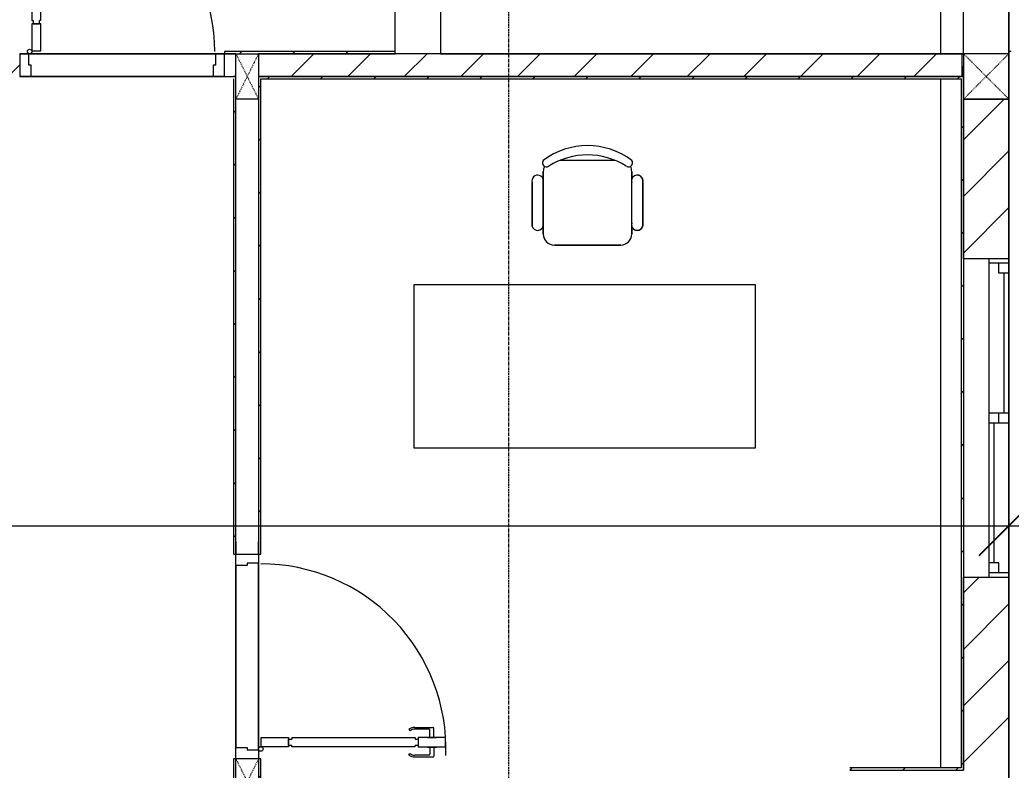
# Model space of a CAD drawing. Header units: millimetres. Extents: x 5357 to 201988, y -16345 to 109895.
# Drawn here: x 50603 to 54962, y 73387 to 76686 of the extents above; entities that cross this region are included whole.
import ezdxf

# ---------------------------------------------------------------- set-up
doc = ezdxf.new("R2010")
doc.units = ezdxf.units.MM
doc.linetypes.add('Dash', pattern=[6, 3, -3])
doc.linetypes.add('Grid Line', pattern=[22.225, 12.7, -3.175, 3.175, -3.175])
for name, color, linetype, lineweight in [('0-1', 7, 'Continuous', 5), ('A-ANNO-DIMS', 211, 'Continuous', 9), ('A-ANNO-DIMS-220', 211, 'Continuous', 9), ('A-CLNG', 13, 'Continuous', 9), ('A-DETL-GENF-1', 53, 'Continuous', 9), ('A-DETL-THIN', 151, 'Continuous', 9), ('A-DOOR-1', 53, 'Continuous', 9), ('A-FLOR-1', 10, 'Continuous', 9), ('A-FLOR-2', 53, 'Continuous', 9), ('A-GLAZ', 151, 'Continuous', 9), ('A-WALL', 113, 'Continuous', 9), ('A-WALL-1', 9, 'Continuous', 18), ('A-WALL-2', 53, 'Continuous', 9), ('A-WALL-4', 113, 'Continuous', 18), ('A-WALL-PATT-1', 10, 'Continuous', 9), ('A-WALL-PATT-2', 53, 'Continuous', 9), ('A-WALL-PATT-3', 111, 'Continuous', 9), ('G-IMPT', 8, 'Continuous', 9), ('I-FURN', 30, 'Continuous', 9), ('I-FURN-1', 53, 'Continuous', 9), ('I-WALL-1', 9, 'Continuous', 18), ('M-EQPM', 50, 'Continuous', 9), ('S-COLS', 52, 'Continuous', 9), ('S-COLS-2', 9, 'Continuous', 18), ('S-COLS-4', 53, 'Continuous', 9), ('S-COLS-5', 52, 'Continuous', 18), ('S-COLS-6', 52, 'Dash', 9), ('S-COLS-HDLN', 52, 'Dash', 9), ('S-COLS-HDLN-1', 53, 'Dash', 9), ('S-GRID-1', 1, 'Grid Line', 9)]:
    doc.layers.add(name, color=color, linetype=linetype, lineweight=lineweight)
doc.styles.add('Arial_4', font='arial_0.ttf', dxfattribs={"width": 0.9, "height": 660})
doc.dimstyles.new('1_Dim_chi_tiet_khu_đất_2', dxfattribs={"dimscale": 304.8, "dimtxt": 673.371204, "dimasz": 0.866142, "dimexe": 0.721785, "dimexo": 0.0625, "dimgap": 0.072178, "dimtad": 1, "dimdec": 0, "dimrnd": 5, "dimzin": 0, "dimdsep": 46, "dimtxsty": 'Arial_4', "dimblk1": 'OBLIQUE', "dimblk2": 'OBLIQUE', "dimsah": 1, "dimcen": 0.09, "dimdle": 0.721785, "dimazin": 0, "dimtfac": 1, "dimtdec": 4, "dimtix": 1, "dimtmove": 0, "dimatfit": 3, "dimfxl": 2.165354, "dimfxlon": 1, "dimtvp": 1, "dimtolj": 1, "dimtzin": 0, "dimarcsym": 2})
pattern_1 = [(45, (0, 0), (-116.67262, 116.67262), [])]
pattern_2 = [(45, (0, 0), (-124.4508, 124.4508), [])]

# ---------------------------------------------------------------- blocks, each defined once
blk = doc.blocks.new('NCV_TKTC_KET CAU_rvt-1-TKCS_MB SÂN ĐƯỜNG NỘI BỘ')
at = {"layer": 'A-FLOR-1'}
for p, q in [((50602.6, 76536.9), (50642.6, 76536.9)), ((50642.6, 76536.9), (50602.6, 76536.9)), ((50602.6, 76536.9), (50642.6, 76536.9)), ((50642.6, 76536.9), (51462.6, 76536.9)), ((51462.6, 76536.9), (50642.6, 76536.9)), ((50642.6, 76536.9), (51462.6, 76536.9)), ((51462.6, 76536.9), (51502.6, 76536.9)), ((51502.6, 76536.9), (51462.6, 76536.9)), ((51462.6, 76536.9), (51502.6, 76536.9)), ((52452.6, 76536.9), (54747.5, 76536.9)), ((54747.5, 76536.9), (52452.6, 76536.9)), ((52452.6, 76536.9), (52564.2, 76536.9)), ((54747.5, 76536.9), (54752.6, 76536.9)), ((54752.6, 76536.9), (54747.5, 76536.9)), ((54747.5, 76536.9), (54752.6, 76536.9))]:
    blk.add_line(p, q, dxfattribs=at)
at = {"layer": 'A-FLOR-2'}
blk.add_line((54752.6, 76536.9), (54747.5, 76536.9), dxfattribs=at)
blk = doc.blocks.new('DOOR_CW_01 CANH MO-PANEL KINH - DIW_01-900x2200-CỬA GỖ VÂN LAMINATE-553375-TKCS_MB SÂN ĐƯỜNG NỘI BỘ')
at = {"layer": 'A-DETL-GENF-1'}
for p, q in [((-397, -182), (-397, -62)), ((-397, -62), (-357, -62)), ((-357, -62), (-357, -182)), ((-357, -182), (-397, -182)), ((-397, -196), (-391, -196)), ((-397, -738), (-397, -196)), ((-391, -196), (-391, -182)), ((-391, -182), (-363, -182)), ((-363, -182), (-363, -196)), ((-357, -196), (-363, -196)), ((-357, -196), (-357, -738)), ((-442, -737), (-442, -816.5)), ((-434, -799.5), (-434, -737)), ((-433.9, -711.2), (-427.3, -715.8)), ((-397, -738), (-391, -738)), ((-391, -752), (-391, -738)), ((-357, -738), (-363, -738)), ((-363, -738), (-363, -752)), ((-320.1, -711.2), (-326.7, -715.8)), ((-320, -799.5), (-320, -737)), ((-312, -737), (-312, -816.5)), ((-357, -752), (-397, -752)), ((-397, -752), (-397, -872)), ((-363, -752), (-391, -752)), ((-357, -872), (-357, -752)), ((-399, -820.5), (-438, -820.5)), ((-399, -803.5), (-430, -803.5)), ((-399, -792.2), (-399, -831.8)), ((-397, -792.2), (-399, -792.2)), ((-397, -792.2), (-397, -831.8)), ((-357, -792.2), (-357, -831.8)), ((-357, -792.2), (-355, -792.2)), ((-355, -792.2), (-355, -831.8)), ((-355, -803.5), (-324, -803.5)), ((-355, -820.5), (-316, -820.5)), ((-399, -831.8), (-397, -831.8)), ((-355, -831.8), (-357, -831.8)), ((-397, -872), (-357, -872))]:
    blk.add_line(p, q, dxfattribs=at)
blk.add_circle((-407, -60), 10, dxfattribs=at)
for centre, radius, start, end in [((-407, -60), 814, 268, 0), ((-397, -737), 45, 145, 180), ((-397, -737), 37, 145, 180), ((-357, -737), 37, 0, 35), ((-357, -737), 45, 360, 35), ((-438, -816.5), 4, 180, 270), ((-430, -799.5), 4, 180, 270), ((-324, -799.5), 4, 270, 0), ((-316, -816.5), 4, 270, 0)]:
    blk.add_arc(centre, radius, start, end, dxfattribs=at)
at = {"layer": 'A-DOOR-1'}
for p, q in [((-450, -50), (-450, 50)), ((-450, 50), (-400, 50)), ((-400, 50), (-400, 0)), ((400, 0), (400, 50)), ((400, 50), (450, 50)), ((450, 50), (450, -50)), ((-410, 0), (-410, -50)), ((-400, 0), (-410, 0)), ((410, 0), (400, 0)), ((410, -50), (410, 0)), ((-410, -50), (-450, -50)), ((-407, -50), (-382, -50)), ((450, -50), (410, -50))]:
    blk.add_line(p, q, dxfattribs=at)
blk = doc.blocks.new('BAN LV A - BAN LV A_dwg_ban hoc2-348006-TKCS_MB SÂN ĐƯỜNG NỘI BỘ')
at = {"layer": 'I-FURN'}
for p, q in [((145.8, 437.4), (-145.8, 437.4)), ((-243, 354.4), (-243, 162)), ((-194.4, 388.8), (-194.4, 113.4)), ((194.4, 113.4), (194.4, 388.8)), ((194.4, 351.4), (194.4, 150.8)), ((243.7, 162), (243.7, 354.4)), ((-120.5, 64.8), (120.5, 64.8))]:
    blk.add_line(p, q, dxfattribs=at)
at = {"layer": 'I-FURN', "flags": 128}
blk.add_lwpolyline([(-737.8, 610.5), (-737.8, 1330.5), (-154.9, 1330.5), (762.2, 1330.5), (762.2, 610.5)], close=True, dxfattribs=at)
at = {"layer": 'I-FURN'}
for centre, radius, start, end in [((-145.8, 388.8), 48.6, 90, 180), ((145.8, 388.8), 48.6, 360, 90), ((-218.7, 347.3), 25.3, 343.7398, 163.7398), ((219.4, 347.3), 25.3, 16.2602, 170.7054), ((-218.7, 154.9), 25.3, 163.7398, 16.2602), ((219.4, 154.9), 25.3, 189.2946, 16.2602), ((-180.2, 75.4), 17.8, 57.9726, 216.6901), ((-145.8, 113.4), 48.6, 180, 207.5844), ((0, 359.3), 318.2, 237.5758, 302.4242), ((180.2, 75.4), 17.8, 323.3099, 122.0274), ((145.8, 113.4), 48.6, 332.4156, 0), ((0, 324), 324, 233.1301, 306.8699)]:
    blk.add_arc(centre, radius, start, end, dxfattribs=at)
blk = doc.blocks.new('BAN LV A - BAN LV A_dwg-348005-TKCS_MB SÂN ĐƯỜNG NỘI BỘ')
at = {"extrusion": (0, 0, -1), "zscale": -1, "rotation": 180}
blk.add_blockref('BAN LV A - BAN LV A_dwg_ban hoc2-348006-TKCS_MB SÂN ĐƯỜNG NỘI BỘ', (-729, 1383.7), dxfattribs=at)
blk = doc.blocks.new('BAN LV A - BAN LV A-401069-TKCS_MB SÂN ĐƯỜNG NỘI BỘ')
at = {"layer": 'I-FURN-1'}
for p, q in [((-8.8, -53.2), (1491.2, -53.2)), ((-8.8, -773.2), (-8.8, -53.2)), ((1491.2, -53.2), (1491.2, -773.2)), ((1491.2, -773.2), (-8.8, -773.2)), ((583.2, -946.3), (874.8, -946.3)), ((534.6, -1029.3), (534.6, -994.9)), ((923.4, -994.9), (923.4, -1032.3)), ((486, -1221.7), (486, -1029.3)), ((972.7, -1029.3), (972.7, -1221.7)), ((534.6, -1270.3), (534.6, -1235.9)), ((923.4, -1232.9), (923.4, -1270.3))]:
    blk.add_line(p, q, dxfattribs=at)
for centre, radius, start, end in [((583.2, -994.9), 48.6, 90, 180), ((874.8, -994.9), 48.6, 0, 90), ((510.3, -1036.4), 25.3, 16.2602, 163.7398), ((948.4, -1036.4), 25.3, 16.2602, 170.7054), ((510.3, -1228.8), 25.3, 163.7398, 343.7398), ((948.4, -1228.8), 25.3, 189.2946, 16.2602), ((548.9, -1308.3), 17.8, 119.404, 216.6901), ((583.2, -1270.3), 48.6, 180, 207.5844), ((874.8, -1270.3), 48.6, 332.4156, 0), ((909.2, -1308.3), 17.8, 323.3099, 60.596), ((729, -1059.7), 324, 233.1301, 306.8699)]:
    blk.add_arc(centre, radius, start, end, dxfattribs=at)
at = {"extrusion": (0, 0, -1), "zscale": -1, "rotation": 180}
blk.add_blockref('BAN LV A - BAN LV A_dwg-348005-TKCS_MB SÂN ĐƯỜNG NỘI BỘ', (0, 0), dxfattribs=at)
blk = doc.blocks.new('G1_SOF - BO TRU - 100x200-V190-TKCS_MB SÂN ĐƯỜNG NỘI BỘ')
at = {"layer": 'S-COLS-2'}
for p, q in [((-50, 100), (50, 100)), ((-50, -100), (-50, 100)), ((50, 100), (50, -100))]:
    blk.add_line(p, q, dxfattribs=at)
at = {"layer": 'S-COLS-HDLN-1'}
for p, q in [((50, -100), (-50, 100)), ((-50, -100), (50, 100))]:
    blk.add_line(p, q, dxfattribs=at)
blk = doc.blocks.new('DOOR_CW_01 CANH MO-PANEL KINH - DIG_01-900x2200-CỬA NHÔM KÍNH-400868-TKCS_MB SÂN ĐƯỜNG NỘI BỘ')
at = {"layer": 'A-DETL-GENF-1'}
for p, q in [((-397, 872), (-357, 872)), ((-397, 752), (-397, 872)), ((-357, 872), (-357, 752)), ((-399, 831.8), (-397, 831.8)), ((-399, 792.2), (-399, 831.8)), ((-397, 792.2), (-397, 831.8)), ((-357, 792.2), (-357, 831.8)), ((-355, 831.8), (-357, 831.8)), ((-355, 792.2), (-355, 831.8)), ((-442, 737), (-442, 816.5)), ((-399, 820.5), (-438, 820.5)), ((-434, 799.5), (-434, 737)), ((-399, 803.5), (-430, 803.5)), ((-397, 792.2), (-399, 792.2)), ((-357, 792.2), (-355, 792.2)), ((-355, 820.5), (-316, 820.5)), ((-355, 803.5), (-324, 803.5)), ((-320, 799.5), (-320, 737)), ((-312, 737), (-312, 816.5)), ((-357, 752), (-397, 752)), ((-363, 752), (-391, 752)), ((-391, 752), (-391, 738)), ((-363, 738), (-363, 752)), ((-433.9, 711.2), (-427.3, 715.8)), ((-397, 738), (-391, 738)), ((-397, 738), (-397, 196)), ((-357, 738), (-363, 738)), ((-357, 196), (-357, 738)), ((-320.1, 711.2), (-326.7, 715.8)), ((-397, 196), (-391, 196)), ((-357, 182), (-397, 182)), ((-397, 182), (-397, 62)), ((-391, 196), (-391, 182)), ((-391, 182), (-363, 182)), ((-357, 196), (-363, 196)), ((-363, 182), (-363, 196)), ((-357, 62), (-357, 182)), ((-397, 62), (-357, 62))]:
    blk.add_line(p, q, dxfattribs=at)
blk.add_circle((-407, 60), 10, dxfattribs=at)
for centre, radius, start, end in [((-407, 60), 814, 360, 92), ((-438, 816.5), 4, 90, 180), ((-430, 799.5), 4, 90, 180), ((-324, 799.5), 4, 360, 90), ((-316, 816.5), 4, 0, 90), ((-397, 737), 45, 180, 215), ((-397, 737), 37, 180, 215), ((-357, 737), 37, 325, 0), ((-357, 737), 45, 325, 0)]:
    blk.add_arc(centre, radius, start, end, dxfattribs=at)
at = {"layer": 'A-DOOR-1'}
for p, q in [((-410, 50), (-450, 50)), ((-450, 50), (-450, -50)), ((-410, 0), (-410, 50)), ((-407, 50), (-382, 50)), ((450, 50), (410, 50)), ((410, 50), (410, 0)), ((450, -50), (450, 50)), ((-400, 0), (-410, 0)), ((-400, -50), (-400, 0)), ((410, 0), (400, 0)), ((400, 0), (400, -50)), ((-450, -50), (-400, -50)), ((400, -50), (450, -50))]:
    blk.add_line(p, q, dxfattribs=at)
blk = doc.blocks.new('G1_SOF - BO TRU - 100x200-V107-TKCS_MB SÂN ĐƯỜNG NỘI BỘ')
at = {"layer": 'S-COLS-2'}
for p, q in [((-50, 100), (50, 100)), ((-50, -100), (-50, 100)), ((50, 100), (50, -100)), ((50, -100), (-50, -100))]:
    blk.add_line(p, q, dxfattribs=at)
at = {"layer": 'S-COLS-HDLN-1'}
for p, q in [((50, -100), (-50, 100)), ((-50, -100), (50, 100))]:
    blk.add_line(p, q, dxfattribs=at)
blk = doc.blocks.new('NCV_TKTC_TANG 1_rvt-1-TKCS_MB SÂN ĐƯỜNG NỘI BỘ')
at = {"layer": 'A-WALL-PATT-1'}
h = blk.add_hatch(dxfattribs=at)
h.set_pattern_fill('FP_1', color=256, style=0, pattern_type=2)
h.set_pattern_definition(pattern_2)
h.paths.add_polyline_path([(51502.6, 76436.9), (51552.6, 76436.9), (51552.6, 76536.9), (51502.6, 76534.4), (51502.6, 76486.9)])
h.paths.add_polyline_path([(50552.6, 76436.9), (50602.6, 76436.9), (50602.6, 76536.9), (50552.6, 76536.9)])
h = blk.add_hatch(dxfattribs=at)
h.set_pattern_fill('FP_1', color=256, style=0, pattern_type=2)
h.set_pattern_definition(pattern_2)
h.paths.add_polyline_path([(54252.6, 76436.9), (54747.5, 76436.9), (54747.5, 76536.9), (51652.6, 76536.9), (51652.6, 76436.9), (53774.6, 76436.9)])
at = {"layer": 'A-WALL-PATT-2'}
h = blk.add_hatch(dxfattribs=at)
h.set_pattern_fill('FP_2', color=256, style=0, pattern_type=2)
h.set_pattern_definition(pattern_1)
h.paths.add_polyline_path([(51652.6, 76536.9), (52252.6, 76536.9), (52252.6, 76546.9), (51502.6, 76546.9), (51502.6, 76536.9), (51552.6, 76536.9)])
h.paths.add_polyline_path([(50602.6, 76536.9), (50602.6, 76546.9), (50552.6, 76546.9), (50552.6, 76536.9), (50562.6, 76536.9)])
h = blk.add_hatch(dxfattribs=at)
h.set_pattern_fill('FP_2', color=256, style=0, pattern_type=2)
h.set_pattern_definition(pattern_1)
h.paths.add_polyline_path([(51552.6, 73226.9), (51552.6, 73436.9), (51542.6, 73436.9), (51542.6, 73226.9)])
h.paths.add_polyline_path([(51552.6, 74336.9), (51552.6, 76436.9), (51542.6, 76436.9), (51542.6, 74336.9)])
h = blk.add_hatch(dxfattribs=at)
h.set_pattern_fill('FP_2', color=256, style=0, pattern_type=2)
h.set_pattern_definition(pattern_1)
h.paths.add_polyline_path([(54742.6, 76426.9), (54752.6, 76426.9), (54752.6, 76436.9), (51652.6, 76436.9), (51652.6, 76426.9), (54652.6, 76426.9)])
h = blk.add_hatch(dxfattribs=at)
h.set_pattern_fill('FP_2', color=256, style=0, pattern_type=2)
h.set_pattern_definition(pattern_1)
h.paths.add_polyline_path([(51662.6, 73346.9), (51662.6, 73436.9), (51652.6, 73436.9), (51652.6, 73346.9)])
h.paths.add_polyline_path([(51652.6, 74336.9), (51662.6, 74336.9), (51661.1, 76426.9), (51652.6, 76426.9), (51652.6, 74390.4)])
h = blk.add_hatch(dxfattribs=at)
h.set_pattern_fill('FP_2', color=256, style=0, pattern_type=2)
h.set_pattern_definition(pattern_1)
h.paths.add_polyline_path([(54752.6, 73386.9), (54750.9, 76426.9), (54742.6, 76426.9), (54742.6, 73386.9)])
h = blk.add_hatch(dxfattribs=at)
h.set_pattern_fill('FP_2', color=256, style=0, pattern_type=2)
h.set_pattern_definition(pattern_1)
h.paths.add_polyline_path([(54252.6, 73386.9), (54742.6, 73386.9), (54742.6, 73396.9), (54252.6, 73396.9)])
at = {"layer": 'A-FLOR-1'}
for p, q in [((50602.6, 76436.9), (50652.6, 76436.9)), ((50652.6, 76436.9), (50602.6, 76436.9)), ((50652.6, 76436.9), (51452.6, 76436.9)), ((51452.6, 76436.9), (50652.6, 76436.9)), ((51452.6, 76436.9), (51502.6, 76436.9)), ((51502.6, 76436.9), (51452.6, 76436.9)), ((51502.6, 76436.9), (51542.6, 76436.9)), ((51552.6, 74390.4), (51552.6, 74336.9)), ((51652.6, 74336.9), (51652.6, 74390.4)), ((51652.6, 73476.9), (51652.6, 74296.9)), ((51552.6, 74286.9), (51552.6, 73486.9))]:
    blk.add_line(p, q, dxfattribs=at)
at = {"layer": 'A-FLOR-2'}
for p, q in [((51462.6, 76536.9), (50642.6, 76536.9)), ((51452.6, 76436.9), (50652.6, 76436.9)), ((50652.6, 76436.9), (51452.6, 76436.9)), ((51652.6, 74296.9), (51652.6, 73476.9)), ((51552.6, 73486.9), (51552.6, 74286.9))]:
    blk.add_line(p, q, dxfattribs=at)
at = {"layer": 'A-WALL-1'}
for p, q in [((54747.5, 76536.9), (51652.6, 76536.9)), ((54747.5, 76436.9), (54747.5, 76536.9)), ((51542.6, 76436.9), (51552.6, 76436.9)), ((51652.6, 76436.9), (54747.5, 76436.9))]:
    blk.add_line(p, q, dxfattribs=at)
at = {"layer": 'A-WALL-2'}
for p, q in [((52252.6, 76546.9), (52252.6, 78026.9)), ((52452.6, 78036.9), (52452.6, 76536.9)), ((50642.6, 76536.9), (51462.6, 76536.9)), ((51502.6, 76536.9), (51552.6, 76536.9)), ((51552.6, 76536.9), (51502.6, 76536.9)), ((51452.6, 76436.9), (50652.6, 76436.9)), ((51502.6, 76436.9), (51542.6, 76436.9)), ((51552.6, 74336.9), (51552.6, 76336.9)), ((51652.6, 76336.9), (51652.6, 74336.9))]:
    blk.add_line(p, q, dxfattribs=at)
at = {"layer": 'I-WALL-1'}
for p, q in [((52252.6, 76546.9), (51502.6, 76546.9)), ((51502.6, 76546.9), (51502.6, 76536.9)), ((51652.6, 76536.9), (52252.6, 76536.9)), ((52252.6, 76536.9), (52252.6, 76546.9)), ((51552.6, 76436.9), (51542.6, 76436.9)), ((51542.6, 76426.9), (51542.6, 74336.9)), ((54752.6, 76436.9), (51652.6, 76436.9)), ((51662.6, 76426.9), (54742.6, 76426.9)), ((51662.6, 74336.9), (51662.6, 76426.9)), ((54742.6, 76426.9), (54742.6, 73396.9)), ((54752.6, 76426.9), (54752.6, 76436.9)), ((54752.6, 75635.3), (54752.6, 76426.9)), ((51542.6, 74336.9), (51552.6, 74336.9)), ((51652.6, 74336.9), (51662.6, 74336.9)), ((54752.6, 73386.9), (54752.6, 74235.3)), ((51542.6, 73436.9), (51542.6, 73226.9)), ((51552.6, 73436.9), (51542.6, 73436.9)), ((51662.6, 73436.9), (51652.6, 73436.9)), ((51662.6, 73346.9), (51662.6, 73436.9)), ((54742.6, 73396.9), (54252.6, 73396.9)), ((54252.6, 73386.9), (54742.6, 73386.9)), ((54742.6, 73386.9), (54752.6, 73386.9))]:
    blk.add_line(p, q, dxfattribs=at)
at = {"layer": 'A-DOOR-1'}
blk.add_blockref('DOOR_CW_01 CANH MO-PANEL KINH - DIG_01-900x2200-CỬA NHÔM KÍNH-400868-TKCS_MB SÂN ĐƯỜNG NỘI BỘ', (51052.6, 76486.9), dxfattribs=at)
at = {"layer": 'A-DOOR-1', "rotation": 90.0000000000008}
blk.add_blockref('DOOR_CW_01 CANH MO-PANEL KINH - DIW_01-900x2200-CỬA GỖ VÂN LAMINATE-553375-TKCS_MB SÂN ĐƯỜNG NỘI BỘ', (51602.6, 73886.9), dxfattribs=at)
at = {"layer": 'I-FURN-1', "rotation": 180}
blk.add_blockref('BAN LV A - BAN LV A-401069-TKCS_MB SÂN ĐƯỜNG NỘI BỘ', (53828.2, 74749.2), dxfattribs=at)
at = {"layer": 'S-COLS-4', "rotation": 180}
for name, p in [('G1_SOF - BO TRU - 100x200-V107-TKCS_MB SÂN ĐƯỜNG NỘI BỘ', (51602.6, 76436.9)), ('G1_SOF - BO TRU - 100x200-V190-TKCS_MB SÂN ĐƯỜNG NỘI BỘ', (51602.6, 73336.9))]:
    blk.add_blockref(name, p, dxfattribs=at)
blk = doc.blocks.new('1_FAMILY RVT - W01-WxH 1400x1400xmm-389822-TKCS_MB SÂN ĐƯỜNG NỘI BỘ')
at = {"layer": 'A-GLAZ'}
for p, q in [((248.4, 172.39), (299.2, 197.79)), ((248.4, 172.39), (299.2, 146.99)), ((248.4, 172.39), (451.6, 172.39)), ((-700, 96.19), (-700, -103.81)), ((700, 96.19), (-700, 96.19)), ((-700, 96.19), (-636.5, 96.19)), ((-680.95, 96.19), (-680.95, 7.29)), ((-636.5, 96.19), (-22.225, 96.19)), ((-636.5, 96.19), (-636.5, 51.74)), ((-22.225, 7.29), (-22.225, 96.19)), ((-22.225, 96.19), (22.225, 96.19)), ((22.225, 96.19), (680.95, 96.19)), ((22.225, 96.19), (22.225, 7.29)), ((680.95, 96.19), (700, 96.19)), ((680.95, 96.19), (680.95, 7.29)), ((700, -103.81), (700, 96.19)), ((-636.5, 51.74), (-680.95, 51.74)), ((-636.5, 73.965), (-22.225, 73.965)), ((22.225, 51.74), (-22.225, 51.74)), ((636.5, 51.74), (636.5, 7.29)), ((680.95, 51.74), (636.5, 51.74)), ((-700, 7.29), (-680.95, 7.29)), ((-680.95, 7.29), (-22.225, 7.29)), ((-22.225, 7.29), (22.225, 7.29)), ((22.225, 29.515), (636.5, 29.515)), ((22.225, 7.29), (636.5, 7.29)), ((636.5, 7.29), (700, 7.29)), ((-700, -103.81), (700, -103.81))]:
    blk.add_line(p, q, dxfattribs=at)
blk = doc.blocks.new('TKTC_XREF_251221_MB TANG 1 - TKTC_XREF_260130_MB TANG 1_dwg-4202109-TKCS_MB SÂN ĐƯỜNG NỘI BỘ')
at = {"layer": 'G-IMPT'}
blk.add_line((-148199.1, -324809.7), (-148199.1, -323469.7), dxfattribs=at)
blk = doc.blocks.new('TKTC_XREF_251221_MB TANG 1 - TKTC_XREF_251221_MB TANG 1-2038492-TKCS_MB SÂN ĐƯỜNG NỘI BỘ')
blk.add_blockref('TKTC_XREF_251221_MB TANG 1 - TKTC_XREF_260130_MB TANG 1_dwg-4202109-TKCS_MB SÂN ĐƯỜNG NỘI BỘ', (169499.1, 384109.7))
blk = doc.blocks.new('G1_SOF - BO TRU - 200x200-3050151-TKCS_MB SÂN ĐƯỜNG NỘI BỘ')
at = {"layer": 'S-COLS-HDLN'}
for p, q in [((-100, 100), (100, -100)), ((100, 100), (-100, -100))]:
    blk.add_line(p, q, dxfattribs=at)
blk = doc.blocks.new('DIMBLOCK44-TKCS_MB SÂN ĐƯỜNG NỘI BỘ')
at = {"layer": 'A-ANNO-DIMS-220'}
for p, q in [((33652.6, 75120.9), (33652.6, 74240.9)), ((33652.6, 74460.9), (33652.6, 75120.9)), ((54952.6, 75120.9), (54952.6, 74240.9)), ((54952.6, 74460.9), (54952.6, 75120.9)), ((33432.6, 74460.9), (55172.6, 74460.9))]:
    blk.add_line(p, q, dxfattribs=at)
at = {"layer": 'A-ANNO-DIMS-220', "lineweight": 25}
for p, q in [((33652.6, 74460.9), (33784.6, 74592.9)), ((54952.6, 74460.9), (55084.6, 74592.9)), ((33652.6, 74460.9), (33520.6, 74328.9)), ((54952.6, 74460.9), (54820.6, 74328.9))]:
    blk.add_line(p, q, dxfattribs=at)
at = {"layer": 'A-ANNO-DIMS-220', "color": 0, "insert": (43163, 75339.8), "char_height": 660, "width": 2734.923, "attachment_point": 1, "line_spacing_factor": 0.941778, "style": 'Arial_4'}
blk.add_mtext('21300', dxfattribs=at)
blk = doc.blocks.new('_Oblique')
at = {"color": 0, "linetype": 'ByBlock', "lineweight": -2}
blk.add_line((-0.5, -0.5), (0.5, 0.5), dxfattribs=at)

msp = doc.modelspace()

# ---------------------------------------------------------------- hatches: boundary and pattern name
at = {"layer": 'A-WALL-PATT-3'}
h = msp.add_hatch(dxfattribs=at)
h.set_pattern_fill('FP_1', color=256, style=0, pattern_type=2)
h.set_pattern_definition(pattern_2)
h.paths.add_polyline_path([(54752.6, 73386.9), (54752.6, 73386.9), (54952.6, 73386.9), (54952.6, 74235.3), (54752.6, 74235.3), (54752.6, 73386.9)])
h.paths.add_polyline_path([(54752.6, 75635.3), (54952.6, 75635.3), (54952.6, 76336.9), (54752.6, 76336.9), (54752.6, 75643)])

# ---------------------------------------------------------------- linework, layer by layer
at = {"layer": 'A-CLNG'}
for p, q in [((54652.6, 76536.9), (54652.6, 77876.9)), ((54652.6, 73396.9), (54652.6, 76426.9))]:
    msp.add_line(p, q, dxfattribs=at)
at = {"layer": 'A-DETL-THIN'}
for p, q in [((54952.6, 78236.9), (54952.6, 69761.9)), ((54952.6, 69761.9), (54952.6, 78236.9))]:
    msp.add_line(p, q, dxfattribs=at)
at = {"layer": 'A-WALL'}
for p, q in [((54752.6, 76536.9), (54752.6, 77876.9)), ((54952.6, 76536.9), (54952.6, 77876.9)), ((54752.6, 76436.9), (54752.6, 76482.4)), ((54952.6, 76336.9), (54752.6, 76336.9)), ((54952.6, 75635.3), (54952.6, 76336.9)), ((54952.6, 73391.9), (54952.6, 74235.3))]:
    msp.add_line(p, q, dxfattribs=at)
at = {"layer": 'A-WALL-4'}
for p, q in [((54962.6, 76546.9), (54952.6, 76546.9)), ((54952.6, 76536.9), (54952.6, 76336.9)), ((54752.6, 76336.9), (54752.6, 75635.3)), ((54752.6, 74235.3), (54752.6, 73386.9)), ((54952.6, 73386.9), (54952.6, 73391.9))]:
    msp.add_line(p, q, dxfattribs=at)
at = {"layer": 'S-COLS'}
msp.add_line((54752.6, 76336.9), (54952.6, 76336.9), dxfattribs=at)
at = {"layer": 'S-COLS-5'}
for p, q in [((54952.6, 76536.9), (54752.6, 76536.9)), ((54752.6, 76536.9), (54752.6, 76336.9)), ((54952.6, 76336.9), (54952.6, 76536.9))]:
    msp.add_line(p, q, dxfattribs=at)
at = {"layer": 'S-GRID-1'}
for p, q in [((52752.6, 20960.6), (52752.6, 80482.7)), ((54952.6, 20960.6), (54952.6, 80482.7))]:
    msp.add_line(p, q, dxfattribs=at)

# ---------------------------------------------------------------- block references
at = {"layer": '0-1'}
for name in ['NCV_TKTC_KET CAU_rvt-1-TKCS_MB SÂN ĐƯỜNG NỘI BỘ', 'NCV_TKTC_TANG 1_rvt-1-TKCS_MB SÂN ĐƯỜNG NỘI BỘ']:
    msp.add_blockref(name, (0, 0), dxfattribs=at)
at = {"layer": 'A-GLAZ', "rotation": 269.9999999999998}
msp.add_blockref('1_FAMILY RVT - W01-WxH 1400x1400xmm-389822-TKCS_MB SÂN ĐƯỜNG NỘI BỘ', (54856.4, 74935.3), dxfattribs=at)
at = {"layer": 'M-EQPM'}
msp.add_blockref('TKTC_XREF_251221_MB TANG 1 - TKTC_XREF_251221_MB TANG 1-2038492-TKCS_MB SÂN ĐƯỜNG NỘI BỘ', (33652.6, 17236.9), dxfattribs=at)
at = {"layer": 'S-COLS-6'}
msp.add_blockref('G1_SOF - BO TRU - 200x200-3050151-TKCS_MB SÂN ĐƯỜNG NỘI BỘ', (54852.6, 76436.9), dxfattribs=at)

# ---------------------------------------------------------------- dimensions: what is measured, and where the dimension line sits
at = {"layer": 'A-ANNO-DIMS'}
dim = msp.add_linear_dim(base=(54952.6, 74460.9), p1=(33652.6, 75120.9), p2=(54952.6, 75120.9), dimstyle='1_Dim_chi_tiet_khu_đất_2', override={"dimpost": '<>', "dimfxl": 21300}, dxfattribs=at)
dim.commit()
dim.dimension.update_dxf_attribs({"geometry": 'DIMBLOCK44-TKCS_MB SÂN ĐƯỜNG NỘI BỘ', "text_midpoint": (44302.6, 74820.1)})

doc.saveas('drawing.dxf')
